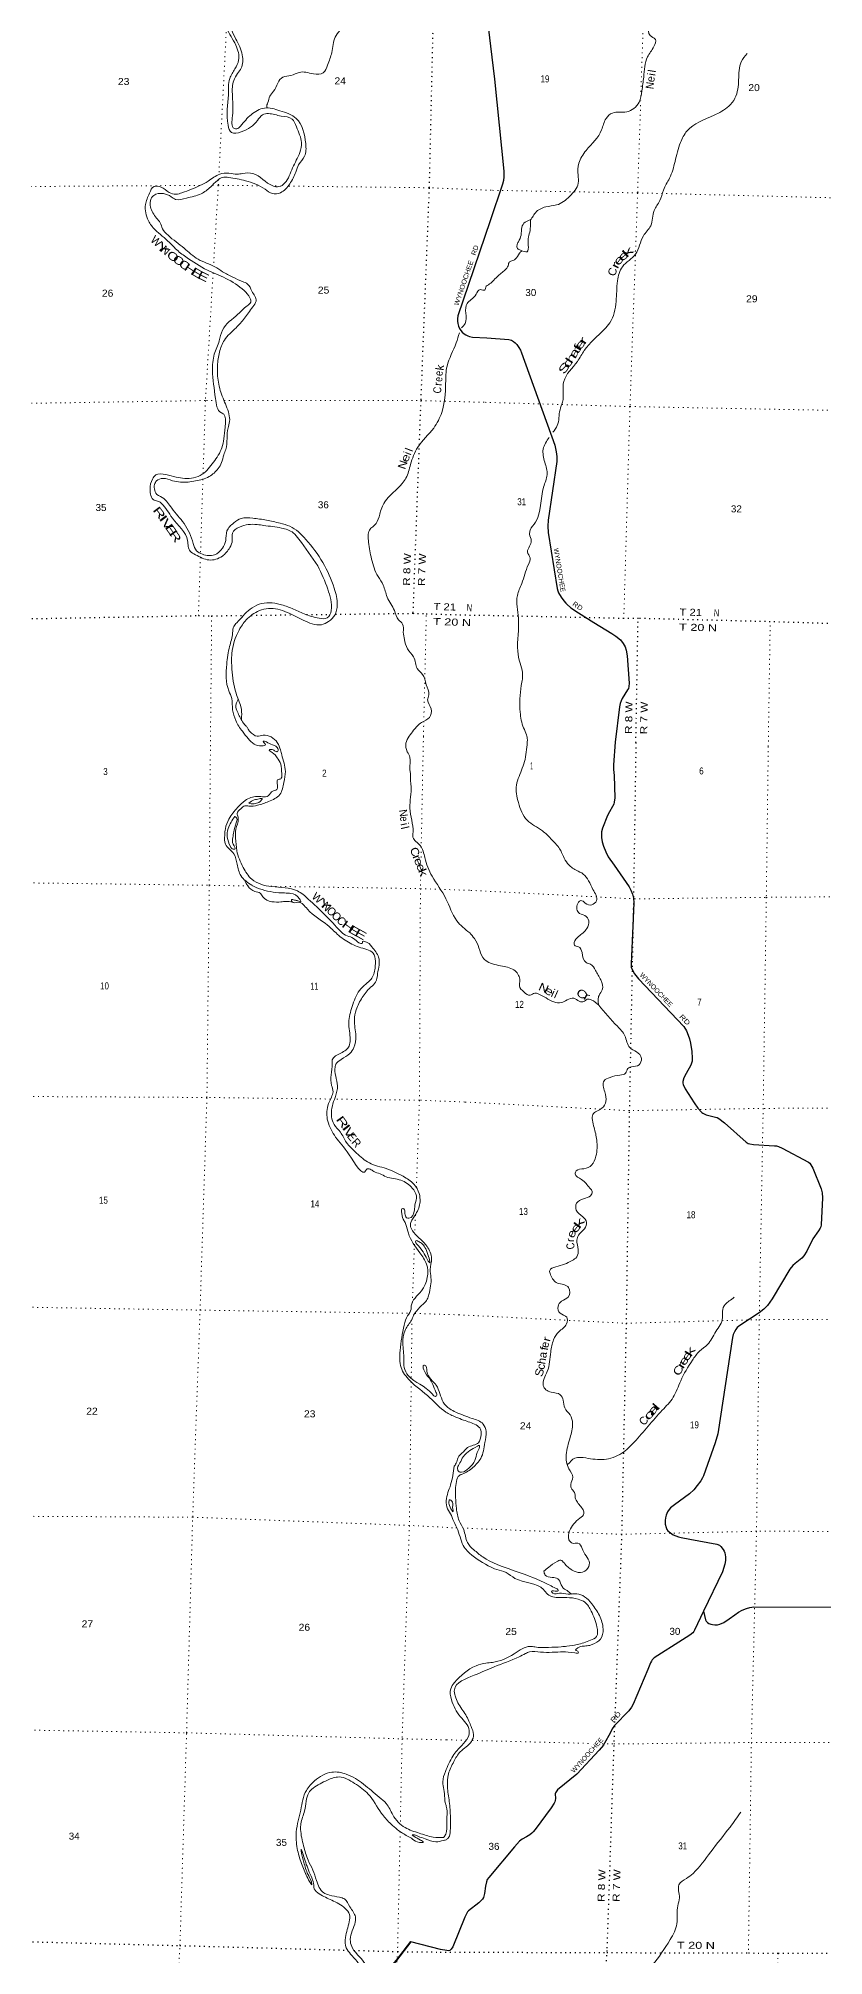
# Model space of a CAD drawing. Header units: feet. Extents: x -751810 to -497223, y -177792 to 12311.
# Drawn here: x -666133 to -646515, y -112651 to -64739 of the extents above; entities that cross this region are included whole.
import ezdxf
from ezdxf.enums import TextEntityAlignment as Align

# ---------------------------------------------------------------- set-up
doc = ezdxf.new("R2010")
doc.units = ezdxf.units.FT
doc.header["$LTSCALE"] = 80
doc.linetypes.add('DOTTED', pattern=[1.5, 0.3, -1.2])
for name, color, linetype, lineweight in [('26', 7, 'Continuous', 40), ('29', 7, 'Continuous', 25), ('39', 7, 'Continuous', 13), ('6', 7, 'DOTTED', 25), ('7', 7, 'DOTTED', 13)]:
    doc.layers.add(name, color=color, linetype=linetype, lineweight=lineweight)
doc.layers.add('30', color=7, linetype='Continuous')
doc.layers.add('41', color=7, linetype='Continuous')

msp = doc.modelspace()

# ---------------------------------------------------------------- linework, layer by layer
at = {"layer": '26'}
msp.add_lwpolyline([(-656830.95, -112303.01), (-657189.62, -112771.32), (-657342.32, -112957.96), (-657430.7, -113050.72), (-657510.23, -113115.95), (-658151.49, -113481.04), (-658191.99, -113498.41), (-658242.68, -113514.02), (-658358.14, -113525.09), (-658630.14, -113534.95), (-658659.88, -113541.33), (-658689.12, -113551.08), (-658750.52, -113587.67), (-658848.99, -113666.17), (-658889.93, -113705.19), (-658932.64, -113749.26), (-659087.97, -113955.95), (-659119.97, -114030.96), (-659137.52, -114112.89), (-659163.35, -114310.05), (-659166.37, -114407.52)], dxfattribs=at)
at = {"layer": '29'}
msp.add_line((-656089.9, -112495.74), (-656830.95, -112303.01), dxfattribs=at)
for points in [[(-655416.1, -60174.61), (-654739.44, -65757.75)], [(-654739.44, -65757.74), (-654501.85, -68059.05), (-654501.95, -68157.28), (-654504.77, -68195.94), (-654513.65, -68293.82), (-654537.82, -68386.14), (-654841.84, -69301.56)], [(-654841.84, -69301.57), (-655651.01, -71675.64), (-655662.57, -71748.18), (-655663.06, -71804.19), (-655656.24, -71863.65), (-655638.92, -71933.86), (-655611.98, -71991.77), (-655581.8, -72038.35), (-655545.59, -72078.77), (-655495.85, -72121.57), (-655453.9, -72149.95), (-655404.94, -72174.73), (-655360.64, -72189.5), (-655283.06, -72202.65), (-654926.33, -72225.89)], [(-654926.33, -72225.89), (-654377.19, -72263.23), (-654314.81, -72280.79), (-654264.13, -72310.05), (-654217.34, -72347.11), (-654182.42, -72387.84), (-654129.62, -72466.1), (-654088.68, -72530.47), (-654061.04, -72597.7), (-653231.62, -74908.08), (-653193.15, -75070.64), (-653182.21, -75185.22), (-653181.73, -75312.8), (-653397.75, -76777.7), (-653409.3, -76930.39), (-653400.73, -77083.81), (-653169.15, -78484.24), (-653152.99, -78542.21), (-653135.43, -78590.96), (-653072.13, -78699.26), (-653002.87, -78797.72), (-652958.05, -78850.4), (-652929.53, -78879.67), (-652827.42, -78965.48), (-652635.1, -79095.75), (-652252.85, -79335.15), (-651807.3, -79607.04), (-651710.42, -79677.44), (-651593.45, -79771.07), (-651519.38, -79860.79), (-651472.59, -79946.62), (-651445.74, -80029.02), (-651420.56, -80168.93), (-651374.8, -80855.55), (-651380, -80938.49), (-651393.64, -80983.36), (-651411.19, -81014.56), (-651551.79, -81237.99), (-651574.94, -81293.5), (-651596.38, -81359.82), (-651613.74, -81447.3), (-651720.72, -82323.54)], [(-651720.72, -82323.54), (-651761.57, -82889.4), (-651761.35, -83012.62), (-651746.4, -83159.81), (-651732.8, -83720.21), (-651745.04, -83824.12), (-651760.39, -83879.82), (-651788.17, -83933.89), (-651864.05, -84068.05), (-651916.42, -84161.27), (-652039.36, -84471.41), (-652061.76, -84571.27), (-652061.76, -84632.74), (-652063.32, -84708.3), (-652046.4, -84820.97), (-652014.19, -84925.45), (-651958.1, -85066.82), (-651896.33, -85193.22), (-651751.22, -85401.33)], [(-651751.22, -85401.33), (-651375.89, -85939.63), (-651330.41, -86021.42), (-651292.02, -86125.14), (-651265.14, -86225.01), (-651260.35, -86338.25), (-651323, -87862.94), (-651320.82, -87947.9), (-651290.09, -88023.16), (-651236.36, -88113.08), (-651142.29, -88237.54), (-650007.06, -89433.37), (-649944.51, -89540.18), (-649901.67, -89652.38), (-649867.73, -89739.94), (-649840.85, -89847.5), (-649810.45, -90056.24), (-649802.46, -90220.12), (-649802.46, -90300.79), (-649835.99, -90401.84), (-649945.42, -90607.68), (-650011.7, -90713.74), (-650034.49, -90806.15), (-650034.73, -90844.35), (-650027.06, -90882.77), (-649978.33, -90993.32), (-649747, -91337.17)], [(-649747, -91337.17), (-649658.15, -91469.23), (-649559.65, -91579.04), (-649532.77, -91600.16), (-649502.06, -91617.45), (-649451.19, -91635.69), (-649216.95, -91693.34), (-649175.73, -91709.64), (-649129.67, -91730.77), (-648994.4, -91837.69), (-648447.13, -92321.13), (-648401.19, -92352.13), (-648357.04, -92367.5), (-648263.99, -92379.57), (-647743.97, -92410.92), (-647695.76, -92416.48), (-647643.93, -92431.85), (-647550.91, -92473.72), (-646896.48, -92819.72), (-646863.63, -92849.6), (-646832.92, -92889.94), (-646784.93, -92974.49), (-646576.67, -93488.98), (-646549.78, -93591.97), (-646543.75, -93709.62), (-646578.43, -94391.29), (-646587.21, -94434.2), (-646602.57, -94468.78), (-646641.72, -94540.25), (-646780.96, -94735.04), (-646938.2, -95048.07), (-647010.47, -95165.05), (-647056.68, -95223.4), (-647227.95, -95352.68), (-647286.89, -95407.06), (-647363.37, -95493.21), (-647800.43, -96236.05), (-647859.87, -96322.29), (-647919.38, -96401.04), (-648007.68, -96493.24), (-648123.8, -96583.86), (-648608.5, -96906.2), (-648671.3, -96956.45), (-648710.24, -97002.23), (-648743.29, -97064.85), (-648771.66, -97129), (-648788.02, -97200.33), (-649161.71, -99611.03), (-649227.6, -99838.47), (-649518.28, -100656.67), (-649541.41, -100713.09), (-649585.56, -100784.16), (-649675.4, -100905.25), (-649760.24, -101008.88), (-649865.15, -101106.42), (-650242.58, -101385.96), (-650338.99, -101463.13), (-650375.46, -101501.55), (-650415.38, -101561.5), (-650450.32, -101641.76), (-650469.52, -101712.83), (-650476.71, -101772.98), (-650472.4, -101865.53), (-650452.44, -101951.03), (-650432.09, -101999.98), (-650405.22, -102034.55), (-650344.31, -102087.56), (-650276.6, -102130.59), (-650205.58, -102163.24), (-650144.16, -102186.29), (-650072.6, -102205.34), (-649861, -102244.38)], [(-649861, -102244.38), (-649180.79, -102369.87), (-649120.07, -102394.69), (-649081.68, -102425.42), (-649022.09, -102498), (-648999.14, -102542.58), (-648983.78, -102586.76), (-648965.93, -102685.17), (-648966.51, -102773.07), (-648981.92, -102863.91), (-649040.57, -103055.33), (-649513.82, -104045.7)], [(-648735.18, -104129.65), (-648643.49, -104063.52), (-648551.85, -104015.75), (-648445.36, -103973.41), (-648357.97, -103950.44), (-648257.06, -103937.36), (-646241.45, -103943.79)], [(-649513.82, -104045.7), (-649738.86, -104516.64), (-649761.2, -104553.58), (-649786.16, -104582.39), (-649861.63, -104639.46), (-650042.54, -104756.33), (-650747.72, -105212.32), (-650772.82, -105234.48), (-650794.9, -105262.33), (-650816.01, -105289.23), (-650842.35, -105336.08), (-650908.18, -105501.07), (-651274.75, -106363.08), (-651317.97, -106443.6), (-651382.85, -106528.69), (-651737.23, -106901.65), (-651794.03, -106985.26), (-651852.02, -107087.18), (-651985.98, -107342.52), (-652012.86, -107388.62), (-652119.71, -107515.38), (-652676.76, -108115.27), (-653162.63, -108510.05), (-653198.2, -108553.55), (-653209.72, -108578.52), (-653218.01, -108602.88), (-653215.48, -108724.5), (-653225.76, -108775.85), (-653232.76, -108803.25), (-653246.19, -108837.82), (-653322.27, -108955.94), (-653719.37, -109495.68), (-653774.82, -109559.29), (-653807.67, -109591.72), (-653857.58, -109628.22), (-653937.71, -109678.77), (-654045.7, -109739.62), (-654078.34, -109760.75), (-654116.48, -109791.68), (-654241.86, -109932.54), (-654877.84, -110695.2), (-654916.65, -110746.06), (-654937.35, -110802.76), (-654958.43, -110913.86), (-654983.42, -111096.64), (-655001, -111166.24), (-655014.13, -111196.52), (-655041.01, -111240.69), (-655131.2, -111331.12), (-655383.18, -111528.21), (-655408.61, -111556.66), (-655431.65, -111591.23), (-655479.08, -111690.19), (-655779.22, -112429.52), (-655816.53, -112487.27), (-655841.49, -112514.16), (-655856.85, -112523.76), (-655883.72, -112529.52), (-655925.24, -112525.39), (-656089.9, -112495.74)], [(-649513.82, -104045.7), (-649468.8, -104259.72), (-649452.14, -104292.34), (-649417.59, -104326.91), (-649383.03, -104348.04), (-649335.55, -104366.87), (-649294.73, -104378.77), (-649235.22, -104386.46), (-649168.04, -104382.61), (-649108.2, -104366.35), (-649006.79, -104321.15), (-648878.46, -104232.98), (-648735.18, -104129.65)]]:
    msp.add_lwpolyline(points, dxfattribs=at)
at = {"layer": '39'}
for points in [[(-655323.76, -58722.49), (-655486.95, -58811.83), (-655883.54, -59089.26), (-656342.63, -59296.46), (-656520.89, -59475.01), (-656509.68, -59864.28), (-656569.89, -60142.78), (-656661.63, -60396.23), (-656669.31, -60597.56), (-656827.11, -60764.57), (-656853.86, -61142.73), (-657005.5, -61448.97), (-657194.51, -61651.42), (-657299.77, -62027.45), (-657548.85, -62431.81), (-657680.19, -62732.56), (-657776.07, -62989.93), (-657890.15, -63178.29), (-657929.41, -63356.59), (-658005.73, -63491.56), (-658069.83, -63693.37), (-658200.2, -63959.88), (-658310.91, -64243.05), (-658454.27, -64398.37), (-658716.8, -64707.65), (-658802.1, -65090.26), (-658905.71, -65407.89), (-659013.75, -65596.41), (-659260.29, -65623.98), (-659617.85, -65588.07), (-659825.61, -65669.08), (-660022.05, -65706.07), (-660257.69, -66062.43), (-660351.84, -66186.84), (-660398.48, -66340.76), (-660428.16, -66464.9), (-660424.97, -66480.41)], [(-650047.93, -60713.86), (-650089.84, -60811.66), (-650127.85, -61133.38), (-650132.66, -61332.9), (-649939.44, -61765.15), (-649994.21, -62112.68), (-650216.98, -62403.65), (-650400.7, -62830.69), (-650477.5, -63088.94), (-650600.77, -63684.84), (-650765.33, -64070), (-650878.73, -64424.15), (-650852.27, -64664.77), (-650719.59, -64764.82), (-650754.1, -64941.43), (-650913.67, -65203.71), (-651010.47, -65705.47), (-651055.11, -66051.23), (-651126.5, -66335.83), (-651434.76, -66576.31), (-651790.36, -66605.91), (-651950.85, -66739.1), (-652060.58, -67024.78), (-652448.06, -67539.58), (-652631.26, -67861.78), (-652650.55, -68159.75), (-652645.29, -68359.52), (-652858.81, -68685), (-653186.69, -68902.82), (-653458.04, -68950.62), (-653713.59, -69095.59), (-653790.97, -69210.66), (-653834.75, -69270.08)], [(-660861.48, -63035.13), (-661321.74, -63427.71), (-661490.88, -63711.31), (-661506.52, -64124.03), (-661427.92, -64480.86), (-661200.22, -64908.25), (-661130.3, -65287.02), (-661220.9, -65500.2), (-661350.66, -65744.56), (-661386.2, -66148.68), (-661393.47, -66908.26), (-661305.97, -67092.02), (-661065.87, -67078.38), (-660658.87, -66789.15), (-660532.12, -66651.52), (-660386.17, -66619.21), (-660065.57, -66680.31), (-659791.67, -66754.26), (-659686.4, -66950.59), (-659558.5, -67345.04), (-659601.76, -67593.76), (-659781.66, -67973.81), (-659979.8, -68357.38), (-660121.24, -68444.23), (-660277.85, -68425.87), (-660772.75, -68116.18), (-661028.5, -68113.26), (-661162.09, -68135.84), (-661370.81, -68108), (-661601.19, -68133.99), (-661892.13, -68307.47), (-662308.77, -68509.78), (-662544.93, -68598.09), (-662693, -68634.37), (-662860.9, -68587.49), (-663066.67, -68454.93), (-663243.53, -68440.06), (-663357.04, -68608.28), (-663455.72, -68893.79), (-663384.52, -69298.79), (-663215.52, -69521.04), (-662859.79, -69837.03), (-662703.18, -69998.48), (-662448.95, -70198.85), (-661910.38, -70531.9), (-661446.81, -70737.96), (-660994.01, -71040.47), (-660848.14, -71225.81), (-660826.99, -71333.2), (-660920.23, -71425.38), (-661145.65, -71632.89), (-661535.58, -72031.41), (-661613.62, -72299.35), (-661737.87, -72634.55), (-661781.47, -73038.45), (-661708.47, -73737.74), (-661559.42, -74096.48), (-661517.72, -74117.77), (-661473.23, -74183.47), (-661454.55, -74306.91), (-661466.85, -74457.73), (-661501.12, -74744.99), (-661547.66, -74967.43), (-661759.38, -75332.5), (-662041.8, -75633.18), (-662253.81, -75722.14), (-662692.4, -75702.17), (-662950.48, -75638.73), (-663200.59, -75650.07), (-663284.05, -75752.61), (-663341.46, -76002.96), (-663238.4, -76277.83), (-663124.45, -76309.14), (-663053.35, -76359.44), (-662785.65, -76725.44), (-662404.68, -77290), (-662386.68, -77437.61), (-662343.49, -77549.63), (-662211.12, -77641.9), (-661872.38, -77774.03), (-661535.29, -77678.39), (-661349.91, -77461.74), (-661288.39, -77280.01), (-661283.35, -77100.78), (-661107.89, -76950.37), (-660668.99, -76887.72), (-660502.43, -76910.38), (-660059.1, -76976.83), (-659764.25, -77093.67), (-659623.63, -77250.65), (-659148.99, -77922.56)], [(-660862.87, -63036.32), (-661109.03, -63385.12), (-661363.89, -63708.71), (-661424.87, -63942.85), (-661398.27, -64286.18), (-661195.92, -64755.2), (-661037.93, -65154.5), (-661067.41, -65486.23), (-661153.62, -65614.88), (-661251.32, -65793.61), (-661286.83, -66125.17), (-661282.22, -66677.5), (-661234.7, -66993.18), (-661172.47, -67000.92), (-661081.86, -66930.83), (-660815.99, -66645.83), (-660483.02, -66481.55), (-660100.08, -66546.36), (-659688.5, -66738.92), (-659454.45, -67370.03), (-659481.46, -67685.7), (-659630.38, -67895.28), (-659702.02, -68078.75), (-659853.44, -68376.94), (-660087.24, -68596.31), (-660287.31, -68619.09), (-660465.53, -68509.45), (-660957.17, -68298.6), (-661379.8, -68212.55), (-661532.89, -68212.43), (-661659.96, -68289.59), (-661827.6, -68448.28), (-662068.26, -68625.14), (-662433.87, -68732.1), (-662704.74, -68765.05), (-662815.59, -68695.53), (-663006.79, -68617.79), (-663251.83, -68663.53), (-663334.18, -68798.34), (-663334.46, -68951.5), (-663177.17, -69231.87), (-663089.81, -69349.12), (-663029.54, -69497.87), (-662893.11, -69660.79), (-662491.25, -69984.08), (-662140.43, -70259.63), (-661724.66, -70446.25), (-661528.72, -70570.48), (-661276.65, -70704.29), (-661034.02, -70815.68), (-660904.82, -70877.63), (-660797.03, -71055.89), (-660693.17, -71302.57), (-660777.94, -71451.42), (-660985.32, -71733.98), (-661193.41, -71970.17), (-661486.18, -72280.64), (-661605.33, -72577.69), (-661657.29, -72920.9), (-661634.63, -73332.64), (-661518.92, -73730.79), (-661372.79, -74121.7), (-661356.08, -74315.63), (-661394.78, -74473.79), (-661418.3, -74737.16), (-661450.33, -75016.42), (-661500.43, -75150.09), (-661556.13, -75340.03), (-661638.88, -75488.94), (-661866.08, -75688.33), (-662203.63, -75800.08), (-662581.12, -75828.12), (-662785.59, -75792.34), (-663017.67, -75735.66), (-663178.5, -75795.78), (-663229.36, -75885.09), (-663223.6, -76038.41), (-663201.26, -76103.51), (-663037.19, -76214.78), (-662800.94, -76481.17), (-662493.38, -76862.36), (-662263.64, -77360.34), (-662180.22, -77546), (-662033.53, -77630.6), (-661731.82, -77646.85), (-661533.71, -77478.91), (-661451.84, -77289.68), (-661422.9, -77048.63), (-661250.04, -76847.76), (-661065.54, -76733.86), (-660773.38, -76731.72)], [(-648429.37, -65115.39), (-648571.51, -65323.64), (-648638.79, -65771.69), (-648730.63, -66235.26), (-648886.68, -66435.11), (-649253.04, -66660.05), (-649927.93, -67052.86), (-650094.28, -67345.22), (-650226.62, -67815.87), (-650365.76, -68233.92), (-650518.05, -68528.64), (-650609.16, -68794.61), (-650748.19, -69041.25), (-650836.03, -69422.24), (-651017.58, -69675.91), (-651214.01, -70128.86), (-651540.25, -70445.53), (-651663.72, -70799.43), (-651700.35, -71314.77), (-651856.37, -71847.35), (-651991.3, -72007.39), (-652494.07, -72537.52), (-652668.1, -72813.55), (-653006.81, -73313.42), (-653037.4, -73828.91), (-653100.56, -74022.97), (-653168.49, -74414.54), (-653282.74, -74583.34)], [(-653834.75, -69270.08), (-653973.38, -69333.23), (-654055.14, -69462.3), (-654073.87, -69653.41), (-654140.52, -69825.21), (-654174.71, -69905.03), (-654164.66, -69989.97), (-654073.03, -70036.58), (-653924.64, -70070.47), (-653892.58, -69911.95), (-653887.52, -69702.35), (-653849.37, -69541.96), (-653838.61, -69346.62), (-653834.75, -69270.08)], [(-654052.75, -70046.42), (-654113.07, -70108.2), (-654221.51, -70256.78), (-654301.17, -70299.19), (-654360.24, -70323.96), (-654398.9, -70421.82), (-654471.96, -70524.89), (-654671.67, -70695.44), (-654779.23, -70807.75), (-654888.25, -70899.27)], [(-654888.25, -70899.27), (-654941.57, -70932.76), (-654978.56, -71030.51), (-655097.04, -71017.21), (-655194.94, -71131.45), (-655321.63, -71267.06), (-655421.09, -71365.13), (-655454, -71604.06), (-655469.35, -71863.62), (-655563.37, -71970.82)], [(-655614.92, -72097.73), (-655692.52, -72349.3), (-655922.43, -72931.54), (-655958.65, -73359.82), (-656055.65, -74086.74), (-656255.97, -74476.3), (-656654.26, -74957.23), (-656833.51, -75385.66), (-656949.94, -75729.13), (-657040.29, -75861.71), (-657478.33, -76323.41), (-657605.88, -76632.33), (-657696.88, -76859.6), (-657858.7, -77026.51), (-657883.3, -77328.15), (-657810.54, -77749.31), (-657645.58, -78187.09), (-657518.68, -78402.14), (-657418.31, -78701.12), (-657238.44, -79038.54), (-657134.08, -79267.09), (-657034.36, -79374.6), (-657015.93, -79578.65), (-656986.92, -79764.84), (-656912.7, -79990.56), (-656759.28, -80194.25), (-656709.18, -80346.76), (-656668.75, -80484.9), (-656535.89, -80631.59), (-656440.43, -80890.13), (-656380.97, -81139.64), (-656408.87, -81271.89), (-656318.42, -81494.02), (-656364.68, -81706.39), (-656559.71, -81836.12), (-656758.56, -82030.24), (-656866.79, -82176.11)], [(-653370.44, -74710.15), (-653521.44, -75002.79), (-653481, -75332.48), (-653423.96, -75642.41), (-653510.09, -75952.86), (-653716.79, -76831.05), (-653844.48, -77025.54), (-653861.02, -77125.97), (-653818.61, -77290.35), (-653864.38, -77432.4), (-653912.12, -77572.39), (-653847.21, -77723.21), (-653891.45, -77885.47), (-654058.29, -78365.35), (-654166.25, -78661.15), (-654137.6, -79228.51), (-654157.5, -80052.8), (-654098.1, -80348.67), (-654037.29, -80586.1), (-654067.33, -80912.05), (-654095.57, -81580.85), (-654010.2, -81970.13), (-653936.1, -82145.73), (-653916.28, -82265.06)], [(-660773.38, -76731.72), (-660436.23, -76777.15), (-660093.95, -76854.97), (-659850.36, -76932.12), (-659448.67, -77261.45), (-659027.73, -77837.18), (-658739.67, -78481.84), (-658666.8, -78898.98), (-658726.21, -79149.29), (-658881.83, -79310.32), (-659063.41, -79392.05), (-659515.39, -79274.97), (-659914.94, -79084.76), (-660152.44, -79005.76), (-660610.68, -79039.67), (-660939.54, -79272.57), (-661117.83, -79523.68), (-661297.59, -80113.32), (-661298.35, -80498.23), (-661194.4, -81099.61), (-661073.19, -81445.51), (-661053.88, -81689.89), (-661054.19, -81772.51), (-660939.67, -81926.77), (-660901.39, -81984.96), (-660850.41, -82059.6)], [(-659148.99, -77922.56), (-658903.39, -78501.58), (-658828.17, -78763.6), (-658815.69, -79036.01), (-658917.64, -79222.69), (-659119.33, -79231.32), (-659492.8, -79116.38), (-659793.35, -78987.29), (-660094.58, -78882.38), (-660618.28, -78880.25), (-660843.38, -79005.13), (-661175.14, -79340.74), (-661250.26, -79433.42), (-661279.06, -79597.9), (-661354.95, -79932.4), (-661425.96, -80379.89), (-661376.1, -81042.28), (-661302.92, -81233.7), (-661280.6, -81514.44), (-661195.6, -81786.8), (-661126.99, -81925.71), (-661029.39, -82055.2)], [(-661048.17, -81786.36), (-661172.41, -81535.52), (-661193.82, -81365.65), (-661176.64, -81327.82), (-661137.47, -81255.69)], [(-661029.39, -82055.2), (-660742.55, -82374.47), (-660552.58, -82422.15), (-660458.99, -82388.53), (-660474.34, -82361.9), (-660510.91, -82302.42), (-660484.81, -82305.18), (-660321.8, -82380.31), (-660163.05, -82463.39), (-660151.48, -82552.38), (-660176.03, -82565.79), (-660249.46, -82527.45), (-660333.52, -82508.95), (-660359.79, -82512.24), (-660248.06, -82620.18), (-660164.22, -82717.26), (-660076.12, -82876.93), (-660052.52, -83109.34), (-660063.94, -83227.91), (-660092.69, -83247.25), (-660145.29, -83255.84), (-660164.25, -83356.06), (-660176.59, -83506.84), (-660309.34, -83571.61), (-660363.83, -83646.64), (-660662.91, -83682.52), (-660963.88, -83784.85), (-661156.12, -83958.76), (-661371.8, -84248.89), (-661461.17, -84488.18), (-661475.98, -84655.02), (-661458.07, -84875.17), (-661247.44, -85116.9), (-661168.29, -85379.08), (-661071.6, -85661.92), (-660802.44, -85899.25), (-660269.67, -86073.5), (-659984.32, -86095.67), (-659821.44, -86104.3), (-659609.78, -86239.25), (-659575.62, -86312.76), (-659647.43, -86288.57), (-659731.61, -86274.1), (-659807.9, -86265.9), (-659793.18, -86314.67), (-659646.51, -86326.88), (-659411.79, -86500.77), (-658905.61, -86901.98), (-658666.18, -87122.35), (-658344.41, -87351.09), (-657975.85, -87492.49), (-657802.66, -87563.88), (-657721.66, -87973.22), (-657822.23, -88252.5), (-657950.43, -88369.79), (-658112.14, -88532.47), (-658292.68, -88932.41), (-658376.39, -89327.03), (-658342.47, -89763.25), (-658369.07, -89919.68), (-658573.43, -90095.27), (-658789.76, -90266.48), (-658792.45, -90361.12), (-658807.84, -90902.75), (-658770.16, -91065.03), (-658812.23, -91198.85), (-658898.84, -91412.03), (-658903.68, -91794.76), (-658707.57, -92193.25), (-658367.72, -92636.11), (-657951.92, -93028.72), (-657939.1, -93002.89), (-657844.29, -92997.5), (-657753.27, -93054.48), (-657597.86, -93113.28), (-657444.85, -93186.12), (-657074.75, -93273.16), (-656790.41, -93472.63), (-656689.08, -93662.9), (-656723.66, -93887.62), (-656739.4, -94016.14), (-656874.19, -94223.92), (-656932.21, -94210.19), (-656975.52, -94104.18), (-657002.5, -93990.57), (-657028.26, -93975.73), (-657056.12, -94105.93), (-656996.76, -94284.94), (-656951.1, -94378.93), (-656888.86, -94598.32), (-656602.76, -95090.03)], [(-660850.41, -82059.6), (-660666.45, -82177.12), (-660516.68, -82151.13), (-660163.53, -82338.44), (-660084.16, -82522.04), (-660053.33, -82641.8), (-659962.49, -83059.49), (-660000.45, -83332.47), (-660099.7, -83635.97), (-660380.54, -83809.39), (-660657.13, -83904.35), (-660875.21, -83924.38), (-660971.68, -83917.63), (-661070.39, -83989.4), (-661166.45, -84109.61), (-661157.59, -84152.17), (-661138.09, -84245.42), (-661199.68, -84499.6), (-661204.08, -84725.17), (-661174.72, -85038.35), (-661015.4, -85455.95), (-660800.27, -85752.21), (-660306.02, -85935.44), (-659660.63, -86044.36), (-659390.5, -86247.46), (-658974.7, -86640.07), (-658583.62, -87052.13), (-658532.68, -87101.94), (-658228.86, -87253.6), (-658072.74, -87358.76), (-658032.27, -87351.85), (-658037.05, -87307.38), (-657978.58, -87305), (-657799.17, -87441.06), (-657631.26, -87697.69), (-657657.01, -88108.05), (-657707.41, -88322.24), (-657831.92, -88451.72), (-658040.54, -88705.78), (-658194.35, -89015.79), (-658237.55, -89260.42), (-658202.77, -89666.44), (-658251.31, -89957.26), (-658352.14, -90103.53), (-658565.82, -90252.66), (-658698.16, -90373.86), (-658723.5, -90485.99), (-658662.95, -90977.38), (-658737.25, -91253.37), (-658808.02, -91688.65), (-658740.9, -91877.95), (-658587.36, -92073.73), (-658439.4, -92323.76), (-658183.34, -92596.99), (-657864.04, -92841.78), (-657443.1, -92982.64), (-657021.64, -93175.92), (-656749.32, -93373.03), (-656619.06, -93608.45), (-656596.61, -93810.6), (-656704.03, -94117.9), (-656826.81, -94328.03), (-656838.58, -94388.15), (-656749.38, -94580.09), (-656423, -94929.87), (-656308.66, -95229.33), (-656344.73, -95506.4), (-656326.07, -95700.38), (-656378.56, -96130.13), (-656418.1, -96245.89), (-656603.03, -96446.21), (-656757.84, -96649.39), (-656811.52, -96766.77), (-656963.28, -97004.29), (-657003.19, -97770.93), (-656994.19, -97950.53), (-656891.19, -98152.94), (-656288.24, -98621.37), (-656213.2, -98673.86), (-656188.66, -98660.45), (-656200.22, -98571.46), (-656365.4, -98218.18), (-656504.5, -98010.72), (-656501.13, -97891.92), (-656487.04, -97892.32), (-656425.16, -98053.26), (-656193.29, -98398.35), (-656015.92, -98818.48), (-655857.5, -98984.17), (-655702.72, -99072.18)], [(-656866.79, -82176.11), (-656949.76, -82354.69), (-656915.46, -82565.24), (-656850.93, -82704.09), (-656851.18, -82996.27), (-656840.01, -83099.36), (-656836.83, -83270.74), (-656823.01, -83422.26), (-656850.7, -83971.61), (-656805.07, -84279.2), (-656773.23, -84576.32), (-656774.83, -84703.23), (-656595.3, -84905.79), (-656479.12, -85211.34), (-656294.96, -85675.99), (-655950.43, -86237.87), (-655680.08, -86787.58), (-655356.46, -87091.21)], [(-653916.28, -82265.06), (-653975.23, -82756.91), (-654124.83, -83185.08), (-654189.52, -83397.35), (-654139.98, -83835.57), (-653919.32, -84275.21), (-653538.13, -84542.79), (-653332.67, -84738.33), (-653110.24, -84990.63), (-652912.35, -85361.31), (-652698.19, -85524.79), (-652518.96, -85623.09), (-652277.08, -86008.76), (-652188.14, -86290.61), (-652306.99, -86392.99), (-652471.22, -86349.39), (-652580.66, -86284.73), (-652637.87, -86325.89), (-652678.92, -86464.09), (-652643.11, -86585.7), (-652481.51, -86659.47), (-652381.42, -86788.42), (-652431.66, -86982.85), (-652637.05, -87182.22), (-652748.87, -87335.11), (-652742.12, -87399.72), (-652642.21, -87438), (-652550.55, -87584.91), (-652450.85, -87832.73), (-652336.98, -87877.33), (-652217.21, -88028.84), (-652081.13, -88269.32), (-652043.74, -88511.86), (-652125.13, -88653.27), (-652149.46, -88761.59), (-652134.04, -88894.88)], [(-660877.32, -83850.69), (-660737.87, -83769.07), (-660616.28, -83742.28), (-660545.56, -83734.2), (-660592.01, -83809.46), (-660712.28, -83860.47), (-660815.25, -83869.65), (-660877.32, -83850.69)], [(-661220.83, -84180.61), (-661392.64, -84486.09), (-661412.85, -84701.14), (-661334.85, -84933.06), (-661268.32, -85001.44), (-661226.01, -85000.62), (-661262.82, -84878.68), (-661276.18, -84711.04), (-661249.98, -84568.71), (-661189.24, -84344.73), (-661172.07, -84236.4), (-661221.23, -84181.33)], [(-660972.51, -85792.46), (-660903.62, -85916.54), (-660722.38, -86058.69), (-660592.61, -86098.63), (-660528.72, -86189.1), (-660296.6, -86312.54), (-660073.23, -86318.85), (-659943.93, -86304.37), (-659781.89, -86318.12)], [(-652130.15, -88899.31), (-652322.68, -88764.15), (-652425.08, -88750), (-652506.81, -88808.8), (-652621.42, -88800.45), (-652752.79, -88725.28), (-652924.77, -88766.15), (-653071.15, -88835.74), (-653251.97, -88815.98), (-653648.59, -88614.58), (-653728.81, -88598.87), (-653846.65, -88650.9), (-654000.08, -88571.25), (-654115.74, -88415.8), (-654104.96, -88281.02), (-654136.61, -88153.45), (-654222.98, -88042.91), (-654536.65, -87921.75), (-654922.95, -87807.2), (-655029.68, -87708.34), (-655125.48, -87466.65), (-655239.59, -87234.66), (-655357.71, -87090.03)], [(-652134.04, -88894.88), (-651667.56, -89426.1), (-651481.07, -89663.57), (-651360.13, -89956.14), (-651189.12, -90062.34), (-651065.65, -90230.04), (-651127.28, -90389.99), (-651315.56, -90440.6), (-651402.92, -90479.14), (-651463.73, -90598.81), (-651603.58, -90644.35), (-651850.43, -90703.87), (-652001.13, -90787.47), (-651984.56, -91063.84), (-651955.19, -91304.2), (-652053.2, -91471.47), (-652279.99, -91634.15), (-652292.82, -91770.9), (-652248.26, -91957.16), (-652184.08, -92268.74), (-652204.38, -92675.33), (-652311.5, -92894.81), (-652502.65, -92987.67), (-652694.96, -93038.21), (-652720.62, -93112.24), (-652562.45, -93256.46), (-652355.3, -93468.16), (-652296.71, -93557.99), (-652337.03, -93659.93), (-652515.73, -93734.92), (-652687.2, -93850.35), (-652694.69, -94021.46), (-652534.87, -94183.84), (-652439.02, -94322.78), (-652490.62, -94484.95), (-652636.86, -94647.22), (-652677.66, -94773.34), (-652648.09, -95003.62), (-652682.02, -95188.31), (-652800.71, -95282.63), (-653206.55, -95437.68), (-653359.33, -95525.27), (-653337.42, -95636.53), (-653166.46, -95845.48), (-653002.11, -95883.04), (-652884.79, -95955.92), (-652895.59, -96191.44), (-653060.73, -96292.89), (-653150.01, -96426.09), (-653099.08, -96596.36), (-652933.98, -96696.39), (-652935.3, -96861.58), (-653130.58, -97059.14), (-653261.45, -97257.99), (-653332.08, -97564.84), (-653422.52, -98054.65), (-653518.16, -98403.31), (-653453.86, -98509.37), (-653322.2, -98570.45), (-653093.93, -98633.47), (-653022.22, -98771.92), (-652983.78, -98962.09), (-652848.32, -99134.06), (-652788.39, -99356.9), (-652847.76, -99704.27), (-652947.08, -100135.47), (-652877.6, -100483.42), (-652777.21, -100696.99), (-652831.11, -100873.22), (-652805.29, -100990.6), (-652727.06, -101105), (-652724.5, -101177.59), (-652684.56, -101293.24), (-652525.88, -101512.02), (-652503.6, -101605.15), (-652602.49, -101715.99), (-652862.64, -102035.15), (-652877.18, -102256.49), (-652788.4, -102346.93), (-652653.43, -102343.6), (-652543.4, -102478.79), (-652477.77, -102619.13), (-652374.52, -102790.46), (-652402.33, -102971.23), (-652589.7, -103076.27), (-652797.88, -103015.66), (-652999.64, -102836.32), (-653078.85, -102770.25), (-653176.15, -102802.54), (-653384.33, -102941.41), (-653505.12, -103039.73)], [(-656676.39, -94782.31), (-656589.34, -94830.46), (-656419.24, -95081.11), (-656363.89, -95330.54), (-656391.04, -95293.5), (-656492.71, -95115.31), (-656647.75, -94901.36), (-656703.01, -94790.98), (-656675.08, -94781.88)], [(-656602.76, -95090.03), (-656437.43, -95366.75), (-656563.19, -96036.25), (-656815.65, -96416.02), (-656820.01, -96498.51), (-656907.15, -96659.28), (-656992.33, -96892.64), (-657095.04, -97530.55), (-657070.78, -97952.4), (-656854.44, -98276.9), (-656351.13, -98708.25), (-655952.47, -99066.12), (-655706.02, -99191.92)], [(-652910.08, -100380.4), (-652727.27, -100218.47), (-652453.34, -100213.9), (-652001.05, -100251.2), (-651558.98, -100096.89), (-651247.23, -99815.03), (-650546.63, -99023.18), (-650274.28, -98698.22), (-650086.77, -98286.94), (-649794.49, -97772.98), (-649614.74, -97546.9), (-649414.04, -97379.68), (-649208.15, -97055.4), (-649040.13, -96712.22), (-649044.84, -96546.91), (-648972.95, -96377.09), (-648872.54, -96290.46), (-648747.81, -96196.26)], [(-655705.33, -99070.69), (-655298.63, -99225.83), (-655021.59, -99366.4), (-654946.8, -99551.25), (-654976.57, -99828.7), (-655081.23, -100225.54), (-655277.04, -100449.28), (-655542.19, -100617.22), (-655615.3, -100647.99), (-655688.84, -100799.64), (-655709.09, -101204.21), (-655688.42, -101476.63), (-655620.1, -101782.25), (-655507.75, -102002.11), (-655413.67, -102328.39), (-655254.18, -102506.89), (-655032.26, -102684.63), (-654273.94, -103022.25), (-653496.81, -103326), (-653209.7, -103466.77), (-653150.3, -103516.32), (-653148.57, -103530.46), (-653263.38, -103532.18), (-653315.99, -103545.23), (-653282.63, -103588.21), (-653117.55, -103589.51), (-652900.62, -103616.04), (-652678.98, -103608.41), (-652489.16, -103680.73), (-652305.47, -103857.7), (-652118.11, -104151.6), (-652024.27, -104489.97), (-652089.74, -104740.51), (-652295.83, -104875.39), (-652419.34, -104909.17), (-652550.37, -104916.61), (-652694.78, -104988.26), (-652711.33, -105010.09), (-652659.57, -105039.34), (-652640.21, -105078.01), (-652726.96, -105086.34), (-653028.46, -105060.13), (-653586.27, -105063.01), (-653866.04, -105057.39), (-653965.6, -105101.73), (-654124.3, -105183.16), (-654743.46, -105432.64), (-655243.07, -105644.23), (-655739.69, -106006.99), (-655720.64, -106160.5), (-655554.1, -106488.24), (-655374.91, -106788.02), (-655321.36, -106928.13), (-655260.86, -107122.77), (-655314.84, -107303.02), (-655591.77, -107555.35), (-655753.76, -107799.92), (-655886.87, -108109.54), (-655913.43, -108427.35), (-655866.57, -108799.03), (-655838.48, -109202.56), (-655841.29, -109541), (-655882.71, -109697.32), (-655929.98, -109744.73), (-656010.96, -109771.53)], [(-655741.17, -100416.8), (-655681.04, -100314.22), (-655631.86, -100172.15), (-655551.78, -100095.18), (-655407.96, -99953.01), (-655139.76, -99833.48), (-655073.21, -99629.3), (-655086.55, -99492.03), (-655199.24, -99389.02), (-655508.89, -99267.94), (-655706.02, -99191.92)], [(-655523.34, -100182.39), (-655357.09, -100026.56), (-655163.65, -99919.64), (-655118.96, -99900.39), (-655115.63, -99934.71), (-655170.85, -100076.65), (-655225.15, -100273.01), (-655376.03, -100465.42), (-655559.37, -100570.53), (-655639.39, -100544.75), (-655657.93, -100465.8), (-655600.98, -100337.99), (-655523.34, -100182.39)], [(-655741.17, -100416.8), (-655832.92, -100883.12), (-655942.91, -101281.02), (-655910.34, -101481.44), (-655812.41, -101649.44), (-655779.6, -101754.81)], [(-655777.63, -101559.75), (-655863.78, -101402.15), (-655872.42, -101280.99), (-655859.78, -101261.2), (-655831.89, -101272.06), (-655788.94, -101319.63), (-655780.59, -101380.32), (-655779.6, -101487.15), (-655773.27, -101547.78), (-655777.63, -101559.75)], [(-655963.74, -108045.64), (-655775.15, -107662.48), (-655556.35, -107396.89), (-655397.1, -107188.53), (-655369.57, -107021.85), (-655590.17, -106678.92), (-655811.15, -106255.39), (-655831.74, -105978.95), (-655738.08, -105827.7), (-655198.01, -105407.38), (-654950.96, -105337.8), (-654791.54, -105320.86), (-654249.63, -105108.11), (-653841.17, -104922.89), (-653730.72, -104937.2), (-653388.6, -104946.1), (-653068.17, -104932.39), (-652926.91, -104917.1), (-652676.44, -104877.81), (-652340.01, -104769.73), (-652189.16, -104678.06), (-652178.19, -104434.49), (-652323.22, -104038.68), (-652479.85, -103817.92), (-652649.46, -103741.98), (-652934.58, -103701.99), (-653278.55, -103685), (-653414.15, -103619.82), (-653512.47, -103502.99), (-654225.63, -103222.69), (-654450.22, -103077.14), (-654680.26, -103001.99), (-654891.74, -102905.06), (-655421.89, -102535.76), (-655517.91, -102404.88), (-655598, -102183.65), (-655680.03, -101958.35), (-655780.56, -101751.73)], [(-653505.12, -103039.73), (-653470.93, -103141.16), (-653296.96, -103201.07), (-653156.6, -103230.09), (-653069.08, -103382.96), (-653018.37, -103464.57), (-652893.24, -103549.7), (-652814.81, -103614.45)], [(-656010.96, -109699.02), (-656268.44, -109689.01), (-656620.04, -109588.39), (-656970.6, -109451.53), (-657277.72, -109132.53), (-657440.76, -108845.8), (-657617.63, -108691.68), (-658007.08, -108364.3), (-658441.09, -108116.27), (-658804.17, -108065.71), (-659231.27, -108283.36), (-659437.35, -108519.35), (-659578.26, -109013.11), (-659688.29, -109554.08), (-659665.92, -109971.85), (-659559.8, -110347.64), (-659424.12, -110675.91), (-659328.37, -110849.91), (-659303.12, -110882.86), (-659313.02, -110806.01), (-659398.31, -110618.21), (-659500.64, -110321.1), (-659563.17, -110041.25), (-659567.78, -109990.74), (-659545.29, -110049.82), (-659469.31, -110281.69), (-659321.04, -110662.71), (-659255.7, -110843.9), (-659239.35, -110977.36), (-659114.11, -111105.84), (-658804.42, -111263.71), (-658464.03, -111474.84), (-658363.45, -111620.76), (-658366.64, -111804.04), (-658462.43, -112198.32), (-658443.54, -112454.77), (-658331.17, -112611.1), (-658062.68, -113013.65), (-658063.75, -113122.43), (-658172.12, -113179.83), (-658441.15, -113079.53), (-658846.33, -113021.73), (-659289.84, -113037.41), (-659837.38, -113241.59), (-660409.6, -113463.2), (-661017.4, -113661.64), (-661479.98, -113852.1), (-661916.38, -114113.83), (-662137.88, -114325.2), (-662231.95, -114659.07), (-662230.01, -114945.27), (-662114.14, -115119.83), (-661986.12, -115363.25), (-661679.49, -115486.78), (-660932.6, -115709.4), (-660322.15, -115984.58), (-660197.09, -116048.57), (-660070.02, -116112.62), (-659955.86, -116347.58), (-659814.42, -116756.62), (-659780.35, -117045.74), (-659828.17, -117098.8), (-660004.56, -117140.16), (-660213.1, -117108.08), (-660609.41, -117092.85), (-660714.79, -117116.06), (-660848.74, -117223.11), (-661196.6, -117487.34), (-661308.45, -117738.08), (-661310.58, -118167.25), (-661156.12, -118401.34), (-660842.6, -118424.3), (-660652.93, -118411.53), (-660632.34, -118395.99), (-660668.86, -118334.5), (-660663.86, -118300.38), (-660563.72, -118248.81), (-660374.39, -118248.11), (-660050.72, -118480.94), (-659873.07, -118820.47), (-659842.65, -119308.99), (-659874.75, -119588.18), (-659893.53, -119752.89), (-659939.51, -119882.58), (-660049.3, -120060.84), (-660392.86, -120244.58), (-660616.55, -120391.41), (-660769.02, -120441.51), (-661035.96, -120480.31), (-661543.85, -120564.7), (-662303.58, -120581.52)], [(-656010.96, -109771.53), (-656203.29, -109805.71), (-656466.97, -109729.75), (-656638.48, -109670.49), (-656710.18, -109642.27), (-656794.47, -109631.83), (-656747.2, -109669.44), (-656584.65, -109760.68), (-656515.77, -109817.03), (-656612.53, -109820.35), (-656785.37, -109736.87), (-657038.88, -109586.63), (-657355.88, -109331.83), (-657560.6, -109094.31), (-657891.26, -108611.41), (-658232.12, -108345.85), (-658620.29, -108185.76), (-658912.58, -108266.17), (-659264.53, -108461.77), (-659378.64, -108579.45), (-659439.04, -108791.35), (-659482.19, -109033.96), (-659573.85, -109353.79), (-659579.92, -109496.69), (-659507.02, -109907.82), (-659392.33, -110265.73), (-659276.44, -110510.82), (-659185.22, -110773.35), (-659004.59, -111078.7), (-658863.26, -111137.11), (-658609.07, -111192.65), (-658487.4, -111234.38), (-658350.02, -111431.71), (-658210.16, -111683.53), (-658229.28, -111860.32), (-658312.27, -112087.7), (-658338.35, -112296.53), (-658284.62, -112461.28), (-657938.91, -112910.34), (-657912.37, -113110.59), (-658001.33, -113211.77), (-658106.75, -113304.05), (-658426.64, -113277.42), (-658908.97, -113171.09), (-659149.82, -113142.12), (-659378.53, -113182.01), (-660003.18, -113406.17), (-660383.77, -113546.55), (-660700.2, -113696.8), (-661066.42, -113827.51), (-661580.91, -114072.93), (-661759.92, -114206.91), (-662014.25, -114439.53), (-662118.81, -114575.62), (-662137.98, -114824.95), (-662082.42, -114995.79), (-661890.93, -115202.71), (-661596.89, -115344.02), (-661235.29, -115446.94), (-660609.83, -115690.3), (-660182.33, -115954.28), (-660100.1, -116037.21), (-659989.47, -116112.88), (-659863.36, -116281.68), (-659676.1, -116708.13), (-659658.81, -117020.97), (-659733.82, -117180.06), (-660037.95, -117252.07), (-660416.78, -117259.5), (-660638.94, -117281.43), (-660642.45, -117263.2), (-660560.98, -117231.24), (-660547.76, -117191.31), (-660631.71, -117168.79), (-660707.65, -117219.04), (-660839.36, -117318.09), (-661060.68, -117523.42), (-661197.43, -117729.13), (-661229.48, -118006.31), (-661179.26, -118223.35), (-660972.09, -118303.77), (-660807.72, -118260.05), (-660523.31, -118173.37), (-660318.97, -118211.39), (-660049.24, -118358.06), (-659773.32, -118782.98), (-659704.53, -119246.33), (-659750.55, -119682.37), (-659891.93, -120051.18), (-660145.86, -120269.7), (-660549.04, -120496.09)], [(-655963.74, -108045.64), (-656027.44, -108309.3), (-656000.97, -108497.57), (-655981.31, -108715.78)], [(-656010.96, -109699.02), (-655955.59, -109617.28), (-655929.32, -109313.57), (-655923.56, -109128.32), (-655933.91, -108942.74), (-655964.32, -108853.48), (-655981.55, -108713.14)], [(-648585.13, -109060.73), (-648854.26, -109437.69), (-649335.96, -110058.65), (-649775.66, -110593.82), (-649943.39, -110723.43), (-650129.72, -110876.84), (-650118.2, -111203.47), (-650158.45, -111402.13), (-650179.68, -111855.05), (-650348.76, -112250.59), (-650794.6, -112890.4), (-651124.81, -113288.75), (-651293.55, -113468.7), (-651709.13, -113607.43), (-652199.36, -113853.46), (-652377.03, -113976.82), (-652655.07, -113985.34), (-652952.1, -114136.52), (-653257.61, -114408.43), (-653549.16, -114886.13), (-653845.26, -115589.4), (-653850.43, -115845.18), (-653809.65, -116218.75), (-653904.21, -116414.3), (-653986.92, -116720.91), (-653970.36, -116997.28), (-653841.43, -117392.76), (-653913.91, -117691.52), (-653981.39, -117942.02), (-654012.68, -118195.26), (-654098.34, -118348.68), (-654154.37, -118530.9), (-654287.64, -118649.11), (-654405.33, -118793.83), (-654644.14, -118853.5), (-654811.21, -118950.89), (-655314.34, -119436.42), (-655647.91, -119701.72), (-655794.86, -119799.51), (-656028.09, -119982.2), (-656123.64, -120127.36), (-656107.16, -120208.29), (-656064.16, -120372.35), (-656190.42, -120641.82), (-656258.04, -120799.63), (-656276.99, -120940.29), (-656336.6, -121030.16)]]:
    msp.add_spline(points, degree=3, dxfattribs=at)
at = {"layer": '6'}
for p, q in [((-660814.1, -79157.36), (-659785.56, -79144.47)), ((-659430.48, -79140.02), (-658845.88, -79132.7)), ((-651205.16, -82338.35), (-651150.95, -79234.25))]:
    msp.add_line(p, q, dxfattribs=at)
for points in [[(-655556.86, -38459.55), (-655696.85, -41992.52), (-655852.19, -47242.04), (-655984.71, -52542.59), (-656131.98, -57853.88), (-656248.86, -63167.23), (-656371.57, -68472.37), (-656581.09, -73789.43), (-656778.54, -79106.79)], [(-686331.7, -79200.97), (-682647.65, -79388.8), (-681774.39, -79459.11), (-678000.47, -79378.78), (-677628.3, -79378.07), (-672824.76, -79311.54), (-672454.59, -79310.78), (-667476.11, -79246.65), (-667136.36, -79255.19), (-662133.02, -79163.48), (-661803.27, -79169.76), (-661004.76, -79159.75)], [(-658711.86, -79131.02), (-656778.54, -79106.79), (-656440.85, -79117.3), (-655130.31, -79158.32)], [(-638503.71, -79608.78), (-640868.35, -79532.63), (-642545.35, -79459.21), (-646174.42, -79370.73), (-647849.86, -79317.48), (-651138.88, -79234.52), (-651507.27, -79236.42), (-655130.31, -79158.32)], [(-651205.16, -82338.35), (-651265.46, -86240.19), (-651370.8, -91564.81), (-651449.1, -96847.58), (-651561.38, -102121.54), (-651758.2, -107399.68), (-651931.4, -112521.32), (-652218.57, -117884.04), (-652501.61, -123152.23), (-652713.96, -128132.81)], [(-687325.36, -111651.21), (-683075.35, -111885.41), (-678815.15, -111992.08), (-673479.86, -112126.21), (-668076.13, -112258.32), (-662596.23, -112398.7), (-658407.14, -112513.65)], [(-658251.24, -112517.92), (-657158.82, -112547.9), (-656091.79, -112561.38)], [(-656091.79, -112561.38), (-651930.56, -112573.68), (-648394.33, -112583.09), (-647650.59, -112589.39), (-643109.08, -112596.77), (-642530.17, -112601.46), (-640377.7, -112598.83)]]:
    msp.add_lwpolyline(points, dxfattribs=at)
at = {"layer": '7'}
for p, q in [((-661433.66, -64465.39), (-661622.61, -68140.43)), ((-660070.1, -68428.89), (-660298.74, -68426.2)), ((-662022.18, -75755.46), (-662082.5, -77610.05)), ((-662085.65, -77706.84), (-662133.02, -79163.48)), ((-661803.27, -79169.76), (-661830.82, -82030.72)), ((-656512.97, -82185.31), (-656440.85, -79117.3)), ((-647898.26, -82431.92), (-647849.86, -79317.48)), ((-656512.97, -82185.31), (-656573.1, -85210.61)), ((-656711.62, -94140.83), (-656727.77, -94608.23)), ((-656736.73, -94867.44), (-656788.08, -96353.34)), ((-656798.35, -96738.91), (-656816.96, -98219.09)), ((-656722.87, -96602.43), (-655631.65, -96636.23)), ((-655680.44, -101960.88), (-655785.38, -101956.79)), ((-655938.52, -107256.47), (-655457.22, -107268.56)), ((-655293.79, -107272.66), (-652313.84, -107347.49))]:
    msp.add_line(p, q, dxfattribs=at)
for points in [[(-650366.78, -36508.38), (-650333.65, -36748.9), (-650480.02, -42056.32), (-650665.4, -47930.8), (-650669.84, -52747.96), (-650848.9, -57988.2), (-650987.09, -63289.77), (-651161.72, -68600.59), (-651353.08, -73939.24), (-651507.27, -79236.42)], [(-662104.11, -68413.57), (-666972.3, -68445.45), (-672280.84, -68749.06), (-677626.95, -68715.31), (-682694.3, -68481.08), (-683090.86, -68491.25), (-685999.8, -68314.9)], [(-660656.89, -68421.98), (-661634.48, -68410.49), (-661785.43, -68411.48)], [(-661629.05, -68265.65), (-661636.49, -68410.44), (-661757.02, -70425.86)], [(-654819.7, -68535.64), (-656371.57, -68472.37), (-659885.49, -68431.06)], [(-623644.46, -69363.55), (-624696.3, -69342.22), (-629854.35, -69221.86), (-635106.15, -68974.56), (-640484.95, -68913.75), (-645744.37, -68736.77), (-651161.72, -68600.59), (-654819.7, -68535.64)], [(-661767.58, -70602.32), (-661958.29, -73791.16), (-662017.46, -75610.5)], [(-686181.43, -73861.37), (-682810.01, -73826.69), (-677880.17, -74011.13), (-672597.27, -74077.53), (-667267.15, -73873.17), (-661932.1, -73789.8), (-661695.33, -73789.87)], [(-661493.13, -73789.94), (-656579.13, -73791.49), (-654972.8, -73833.89)], [(-654972.8, -73833.89), (-651353.08, -73939.24), (-645796.14, -74044.28), (-640414.41, -74242.09), (-635257.73, -74334.23), (-630003.88, -74490.95), (-624836.02, -74663.47), (-623790.74, -74679.09)], [(-663000.46, -121378.78), (-662864.36, -117643.86), (-662596.23, -112398.7), (-662430.56, -107082.09), (-662276.56, -101684.59), (-662093.26, -96519.5), (-661921.68, -91207.09), (-661862.98, -85903.45), (-661830.82, -82030.72)], [(-647898.26, -82431.92), (-647947.33, -86204.71), (-648025.36, -91475.4), (-648123.75, -96757.72), (-648192.1, -102044.73), (-648320.59, -107324.38), (-648394.33, -112583.09)], [(-686529.97, -85375.57), (-682181.67, -85473.38), (-677797.55, -85605.83), (-672500.25, -85732.8), (-667210.16, -85831.38), (-661862.98, -85903.45), (-660760.91, -85921.01)], [(-656581.7, -85643.49), (-656588.54, -85987.47), (-656612.55, -91274.01), (-656687.85, -93453.01)], [(-660327.17, -85927.91), (-656588.54, -85987.47), (-655325.21, -86030.38)], [(-655325.21, -86030.38), (-651239.73, -86242.33), (-647947.33, -86204.71), (-642703.06, -86163.14), (-637426.86, -86132.34), (-631970.1, -86029.01), (-626677.33, -85976.43), (-624101.63, -85977.02)], [(-658833.28, -91245.2), (-661917.6, -91205.19), (-667207.77, -91177.08), (-672490.88, -91046.49), (-677675.42, -90914.76), (-682359.52, -90793.67), (-686686.56, -90548.42)], [(-655479.68, -91319.27), (-656612.55, -91274.01), (-658732.28, -91246.51)], [(-624247.08, -91262.49), (-626868.48, -91270.8), (-632072.59, -91224.68), (-637432.68, -91410.66), (-642817.89, -91461.2), (-648013.35, -91477.68), (-651370.12, -91534.63), (-655479.68, -91319.27)], [(-686848.01, -95882.22), (-682600.71, -96079.88), (-678026.16, -96165.55), (-672773.61, -96309.34), (-667359.48, -96429.68), (-662093.26, -96519.5), (-656876.55, -96598.93)], [(-655631.65, -96636.23), (-651449.1, -96847.58), (-648123.75, -96757.72), (-642882.4, -96756.35), (-637520.72, -96679.11), (-632183.26, -96516.79), (-628000.56, -96570.6)], [(-656818.09, -98309.23), (-656863.23, -101899.53), (-657045.45, -107231.77), (-657090.8, -109358.48)], [(-655785.38, -101956.79), (-656863.23, -101899.53), (-662274.85, -101694.71), (-667470.47, -101665.34), (-672911.13, -101558.33), (-678287.37, -101380.71), (-682822.41, -101386.8), (-685665.31, -101225.4)], [(-639926.2, -102052.59), (-642922.88, -102056.05), (-648192.1, -102044.73), (-651561.38, -102121.54), (-655524.67, -101966.96)], [(-687165.1, -106357.12), (-682990.71, -106588.57), (-678617.98, -106698.54), (-673159.35, -106810.11), (-667789.2, -106989.55), (-662430.56, -107082.09), (-657045.45, -107231.77), (-655938.52, -107256.47)], [(-652044.47, -107354.25), (-651759.35, -107361.41), (-648320.59, -107324.38), (-643117.59, -107330.21), (-639774.79, -107312.35)], [(-657094.93, -109551.78), (-657158.82, -112547.9), (-657555.68, -117861.77), (-657740.04, -123197.98), (-657862.03, -127984.34)], [(-647650.59, -112589.39), (-647872.46, -117281.16), (-648082.91, -122629.46), (-648310.66, -128258.85)]]:
    msp.add_lwpolyline(points, dxfattribs=at)

# ---------------------------------------------------------------- texts
at = {"layer": '30'}
for s, rotation, width, p in [('WYNOOCHEE   RD', 71.179, 1.1, (-655639.77, -71425.69)), ('WYNOOCHEE', 279.39, 0.95, (-653260.91, -77489.57)), ('RD', 325.888, 1.15, (-652801.66, -78898.18)), ('RD', 313.511, 1.3, (-650129.57, -89195)), ('RD', 46.463, 1.3, (-651772.12, -106836.75))]:
    msp.add_text(s, height=120, rotation=rotation, dxfattribs=dict(at, width=width)).set_placement(p)
for rotation, p in [(313.511, (-651120.29, -88154.51)), (48.121, (-652749.59, -108093.55))]:
    msp.add_text('WYNOOCHEE', height=120, rotation=rotation, dxfattribs=at).set_placement(p)
at = {"layer": '41'}
for s, rotation, p in [('i', 80.501, (-650718.68, -65655.97)), ('l', 80.501, (-650707.09, -65571.46)), ('e', 78.582, (-650740.83, -65776.2)), ('W', 317.213, (-663255.38, -69880.72)), ('N', 318.798, (-663023.49, -70111.43)), ('r', 86.244, (-656053.66, -73383.54)), ('i', 69.059, (-656818.72, -75143.12)), ('l', 69.059, (-656777.92, -75054.19)), ('i', 282.803, (-657078.24, -84396.18)), ('l', 283.189, (-657071.65, -84487.01)), ('W', 317.424, (-659227.72, -86291.89)), ('N', 313.618, (-659007.5, -86500.32)), ('O', 313.618, (-658878.95, -86626.45)), ('O', 313.389, (-658755.14, -86747.86)), ('C', 313.389, (-658631.97, -86864.22)), ('l', 335.879, (-653238.78, -88720.51)), ('E', 308.541, (-658379.28, -92246.71)), ('R', 313.07, (-658258.31, -92405.95)), ('r', 87.936, (-652750.78, -94774.26)), ('e', 78.561, (-653383.78, -97401.9)), ('C', 48.27, (-650938.3, -99348.46))]:
    msp.add_text(s, height=200, rotation=rotation, dxfattribs=at).set_placement(p, align=Align.CENTER)
for s, rotation, width, p in [('N', 82.705, 0.9, (-650757.16, -65928.84)), ('Y', 312.796, 1.75, (-663097.55, -70050.64)), ('k', 39.845, 2.05, (-651344.82, -70152.66)), ('O', 322.711, 1.4, (-662831.08, -70268.94)), ('O', 324.84, 1.35, (-662683.29, -70374.02)), ('C', 326.912, 1.4, (-662536.37, -70487.08)), ('H', 326.912, 1.55, (-662387.78, -70591.12)), ('r', 63.221, 1.55, (-651630.36, -70451.04)), ('e', 52.98, 1.7, (-651559.68, -70338.95)), ('e', 41.845, 1.9, (-651452.64, -70240.3)), ('E', 329.246, 1.65, (-662215.58, -70693.64)), ('E', 333.521, 1.55, (-662053.2, -70778.84)), ('C', 72.426, 1.05, (-651695.62, -70601.25)), ('e', 53.887, 1.7, (-652518.89, -72444.54)), ('r', 58.094, 1.7, (-652440.1, -72338.97)), ('c', 55.242, 1.85, (-652827.17, -72902.46)), ('h', 55.242, 1.7, (-652745.92, -72785.37)), ('a', 57.653, 1.65, (-652665.46, -72653.32)), ('f', 57.887, 1.75, (-652578.99, -72523.14)), ('k', 81.784, 1.05, (-656004.9, -72978.02)), ('e', 85.455, 0.8, (-656041.03, -73266.65)), ('e', 83.615, 0.85, (-656033.25, -73120.35)), ('S', 55.217, 1.65, (-652918.7, -73034.33)), ('C', 83.748, 0.85, (-656068.51, -73539.44)), ('e', 66.024, 1.3, (-656874.38, -75263.16)), ('N', 72.184, 1.1, (-656938.37, -75422.69)), ('R', 306.99, 1.65, (-663190.94, -76655.48)), ('I', 306.99, 2, (-663089.09, -76795.11)), ('V', 305.373, 1.6, (-662989.54, -76946.18)), ('E', 305.278, 1.75, (-662894.09, -77080.2)), ('R', 305.278, 1.6, (-662790.56, -77243.36)), ('N', 278.708, 0.95, (-657110.12, -84113.55)), ('e', 276.431, 0.85, (-657093.89, -84254.92)), ('C', 290.856, 1.15, (-656818.47, -85099.07)), ('r', 291.229, 1.4, (-656767.66, -85235.97)), ('e', 291.229, 1.25, (-656723.57, -85347.57)), ('e', 292.011, 1.25, (-656665.92, -85490.81)), ('k', 292.011, 1.4, (-656612.97, -85620.77)), ('Y', 315.86, 1.8, (-659048.28, -86458.42)), ('H', 323.875, 1.65, (-658447.32, -87016.32)), ('E', 330.285, 1.6, (-658295.07, -87123.69)), ('E', 330.907, 1.6, (-658125.84, -87215.88)), ('N', 336.136, 1.25, (-653547.94, -88557.7)), ('e', 330.418, 1.45, (-653425.65, -88630.44)), ('i', 335.879, 1.1, (-653314.96, -88686.4)), ('C', 332.224, 1.3, (-652604.74, -88704.85)), ('r', 333.142, 1.55, (-652473.73, -88765.64)), ('R', 305.785, 1.6, (-658618.24, -91879.06)), ('I', 307.711, 2, (-658517.32, -92017.99)), ('V', 299.94, 1.45, (-658450.33, -92141.72)), ('e', 52.951, 1.7, (-652632.14, -94518.65)), ('k', 53.516, 1.9, (-652542.83, -94401.7)), ('C', 97.83, 0.85, (-652741.19, -94904.71)), ('e', 68.484, 1.25, (-652724.03, -94649.29)), ('r', 75.52, 1.2, (-653343.6, -97267.14)), ('h', 79.599, 1.05, (-653458.37, -97806.87)), ('f', 79.478, 1.15, (-653400.85, -97497.31)), ('a', 79.478, 1.05, (-653436.22, -97653.7)), ('e', 59.213, 1.5, (-649925.4, -97833.36)), ('e', 58.213, 1.55, (-649850.96, -97716.28)), ('k', 57.672, 1.75, (-649767.61, -97605.82)), ('S', 75.835, 1.15, (-653518.93, -98101.09)), ('c', 79.599, 1.1, (-653484.1, -97947.04)), ('C', 61.538, 1.3, (-650061.35, -98072.18)), ('r', 59.213, 1.7, (-649987.34, -97939.57)), ('o', 48.727, 1.85, (-650799.95, -99190.52)), ('a', 48.727, 2, (-650705.28, -99078.59)), ('l', 48.727, 1.65, (-650626.12, -98991.19))]:
    msp.add_text(s, height=200, rotation=rotation, dxfattribs=dict(at, width=width)).set_placement(p, align=Align.CENTER)
at = {"layer": '6'}
for s, rotation, width, p in [('R 8 W', 87.873, 1.25, (-656853.12, -78420.48)), ('R 7 W', 87.873, 1.25, (-656478.1, -78426.68)), ('T 21', 358.207, 1.2, (-656262.98, -79020.9)), ('N', 358.207, 0.7, (-655435.23, -79051.5)), ('T 21', 358.555, 1.2, (-650117.75, -79160.24)), ('N', 358.555, 0.7, (-649259.02, -79181.9)), ('T 20 N', 358.207, 1.35, (-656275.23, -79396.9)), ('T 20 N', 358.555, 1.35, (-650128.07, -79535.66)), ('R 8 W', 88.999, 1.25, (-651303.01, -82123.12)), ('R 7 W', 88.999, 1.25, (-650924.37, -82129.73)), ('R 8 W', 88.063, 1.25, (-651990.5, -111310.18)), ('R 7 W', 88.063, 1.25, (-651614.8, -111308.84)), ('T 20 N', 359.848, 1.35, (-650179.79, -112478.67))]:
    msp.add_text(s, height=175, rotation=rotation, dxfattribs=dict(at, width=width)).set_placement(p)
at = {"layer": '7'}
for s, width, p in [('23', 1.1, (-664144.59, -65904.16)), ('24', 1.1, (-658734.52, -65888.74)), ('19', 0.85, (-653587.53, -65838.41)), ('20', 1.1, (-648395.97, -66057)), ('26', 1.1, (-664545.33, -71194.2)), ('25', 1.1, (-659150.68, -71117.08)), ('30', 1.05, (-653967.07, -71177.72)), ('29', 1.1, (-648452.46, -71334.1)), ('35', 1.05, (-664703.79, -76550.26)), ('36', 1.05, (-659149.77, -76481.44)), ('31', 0.85, (-654168.01, -76405.32)), ('32', 1.05, (-648832.01, -76584.05)), ('1', 0.4, (-653841.3, -83005.89)), ('3', 0.85, (-664511.23, -83148.57)), ('2', 0.85, (-659043.22, -83188.03)), ('6', 0.85, (-649624.01, -83133.06)), ('10', 0.85, (-664590.77, -88503.89)), ('11', 0.65, (-659339.55, -88513.54)), ('12', 0.85, (-654226.05, -88966.04)), ('7', 0.85, (-649673.1, -88908.3)), ('15', 0.85, (-664617.49, -93858.41)), ('14', 0.85, (-659334.72, -93952.28)), ('13', 0.85, (-654125.13, -94139.39)), ('18', 0.85, (-649939.59, -94223.53)), ('22', 1.1, (-664936.22, -99131.1)), ('23', 1.1, (-659497.16, -99198.47)), ('24', 1.1, (-654103.38, -99497.73)), ('19', 0.85, (-649852.59, -99473.72)), ('27', 1.1, (-665051.66, -104447.81)), ('26', 1.1, (-659630.34, -104532.03)), ('25', 1.1, (-654466.32, -104636.82)), ('30', 1.05, (-650367.64, -104633.71)), ('34', 1.05, (-665373.5, -109752.21)), ('35', 1.05, (-660195.96, -109907.66)), ('36', 1.05, (-654887.07, -110006.72)), ('31', 0.85, (-650145.99, -109993.96))]:
    msp.add_text(s, height=175, dxfattribs=dict(at, width=width)).set_placement(p)

doc.saveas('drawing.dxf')
